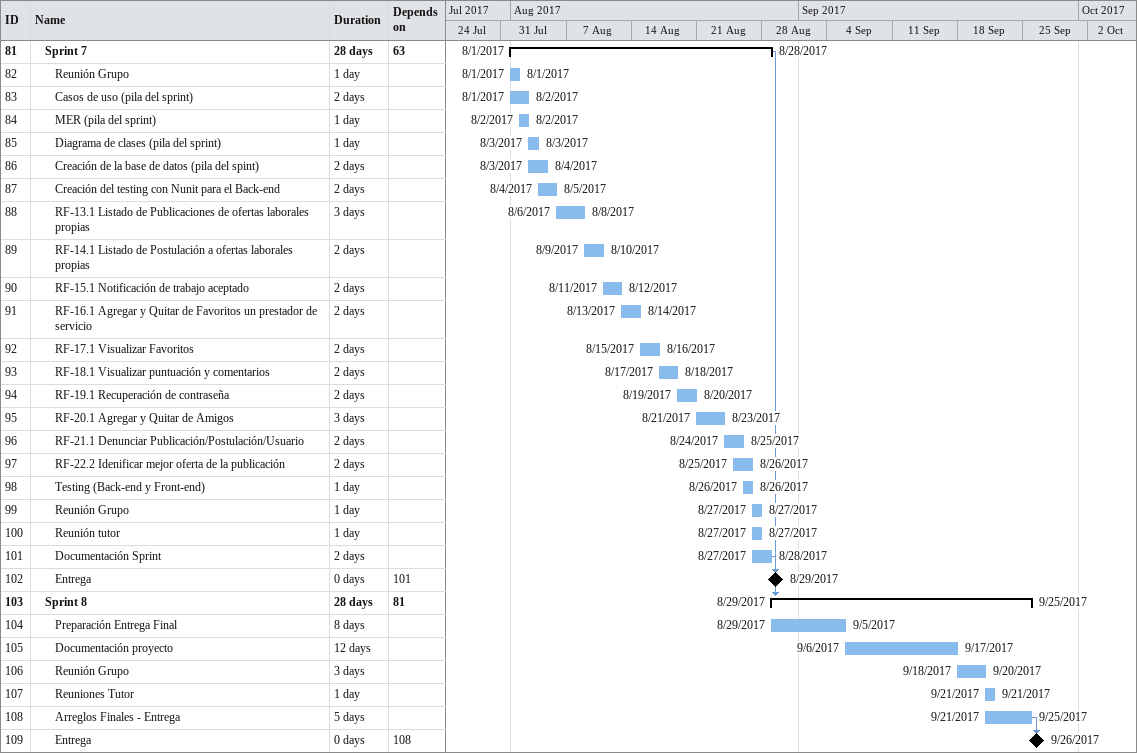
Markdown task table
| ID | Level | Task | Duration | Start | Finish | Predecessors |
|---|---|---|---|---|---|---|
| 81 | 2 | **Sprint 7** | 28d | 2017-08-01 | 2017-08-28 | 63 |
| 82 | 3 | Reunión Grupo | 1d | 2017-08-01 | 2017-08-01 |  |
| 83 | 3 | Casos de uso (pila del sprint) | 2d | 2017-08-01 | 2017-08-02 |  |
| 84 | 3 | MER (pila del sprint) | 1d | 2017-08-02 | 2017-08-02 |  |
| 85 | 3 | Diagrama de clases (pila del sprint) | 1d | 2017-08-03 | 2017-08-03 |  |
| 86 | 3 | Creación de la base de datos (pila del spint) | 2d | 2017-08-03 | 2017-08-04 |  |
| 87 | 3 | Creación del testing con Nunit para el Back-end | 2d | 2017-08-04 | 2017-08-05 |  |
| 88 | 3 | RF-13.1 Listado de Publicaciones de ofertas laborales propias | 3d | 2017-08-06 | 2017-08-08 |  |
| 89 | 3 | RF-14.1 Listado de Postulación a ofertas laborales propias | 2d | 2017-08-09 | 2017-08-10 |  |
| 90 | 3 | RF-15.1 Notificación de trabajo aceptado | 2d | 2017-08-11 | 2017-08-12 |  |
| 91 | 3 | RF-16.1 Agregar y Quitar de Favoritos un prestador de servicio | 2d | 2017-08-13 | 2017-08-14 |  |
| 92 | 3 | RF-17.1 Visualizar Favoritos | 2d | 2017-08-15 | 2017-08-16 |  |
| 93 | 3 | RF-18.1 Visualizar puntuación y comentarios | 2d | 2017-08-17 | 2017-08-18 |  |
| 94 | 3 | RF-19.1 Recuperación de contraseña | 2d | 2017-08-19 | 2017-08-20 |  |
| 95 | 3 | RF-20.1 Agregar y Quitar de Amigos | 3d | 2017-08-21 | 2017-08-23 |  |
| 96 | 3 | RF-21.1 Denunciar Publicación/Postulación/Usuario | 2d | 2017-08-24 | 2017-08-25 |  |
| 97 | 3 | RF-22.2 Idenificar mejor oferta de la publicación | 2d | 2017-08-25 | 2017-08-26 |  |
| 98 | 3 | Testing (Back-end y Front-end) | 1d | 2017-08-26 | 2017-08-26 |  |
| 99 | 3 | Reunión Grupo | 1d | 2017-08-27 | 2017-08-27 |  |
| 100 | 3 | Reunión tutor | 1d | 2017-08-27 | 2017-08-27 |  |
| 101 | 3 | Documentación Sprint | 2d | 2017-08-27 | 2017-08-28 |  |
| 102 | 3 | Entrega | 0d | 2017-08-29 | 2017-08-29 | 101 |
| 103 | 2 | **Sprint 8** | 28d | 2017-08-29 | 2017-09-25 | 81 |
| 104 | 3 | Preparación Entrega Final | 8d | 2017-08-29 | 2017-09-05 |  |
| 105 | 3 | Documentación proyecto | 12d | 2017-09-06 | 2017-09-17 |  |
| 106 | 3 | Reunión Grupo | 3d | 2017-09-18 | 2017-09-20 |  |
| 107 | 3 | Reuniones Tutor | 1d | 2017-09-21 | 2017-09-21 |  |
| 108 | 3 | Arreglos Finales - Entrega | 5d | 2017-09-21 | 2017-09-25 |  |
| 109 | 3 | Entrega | 0d | 2017-09-26 | 2017-09-26 | 108 |
